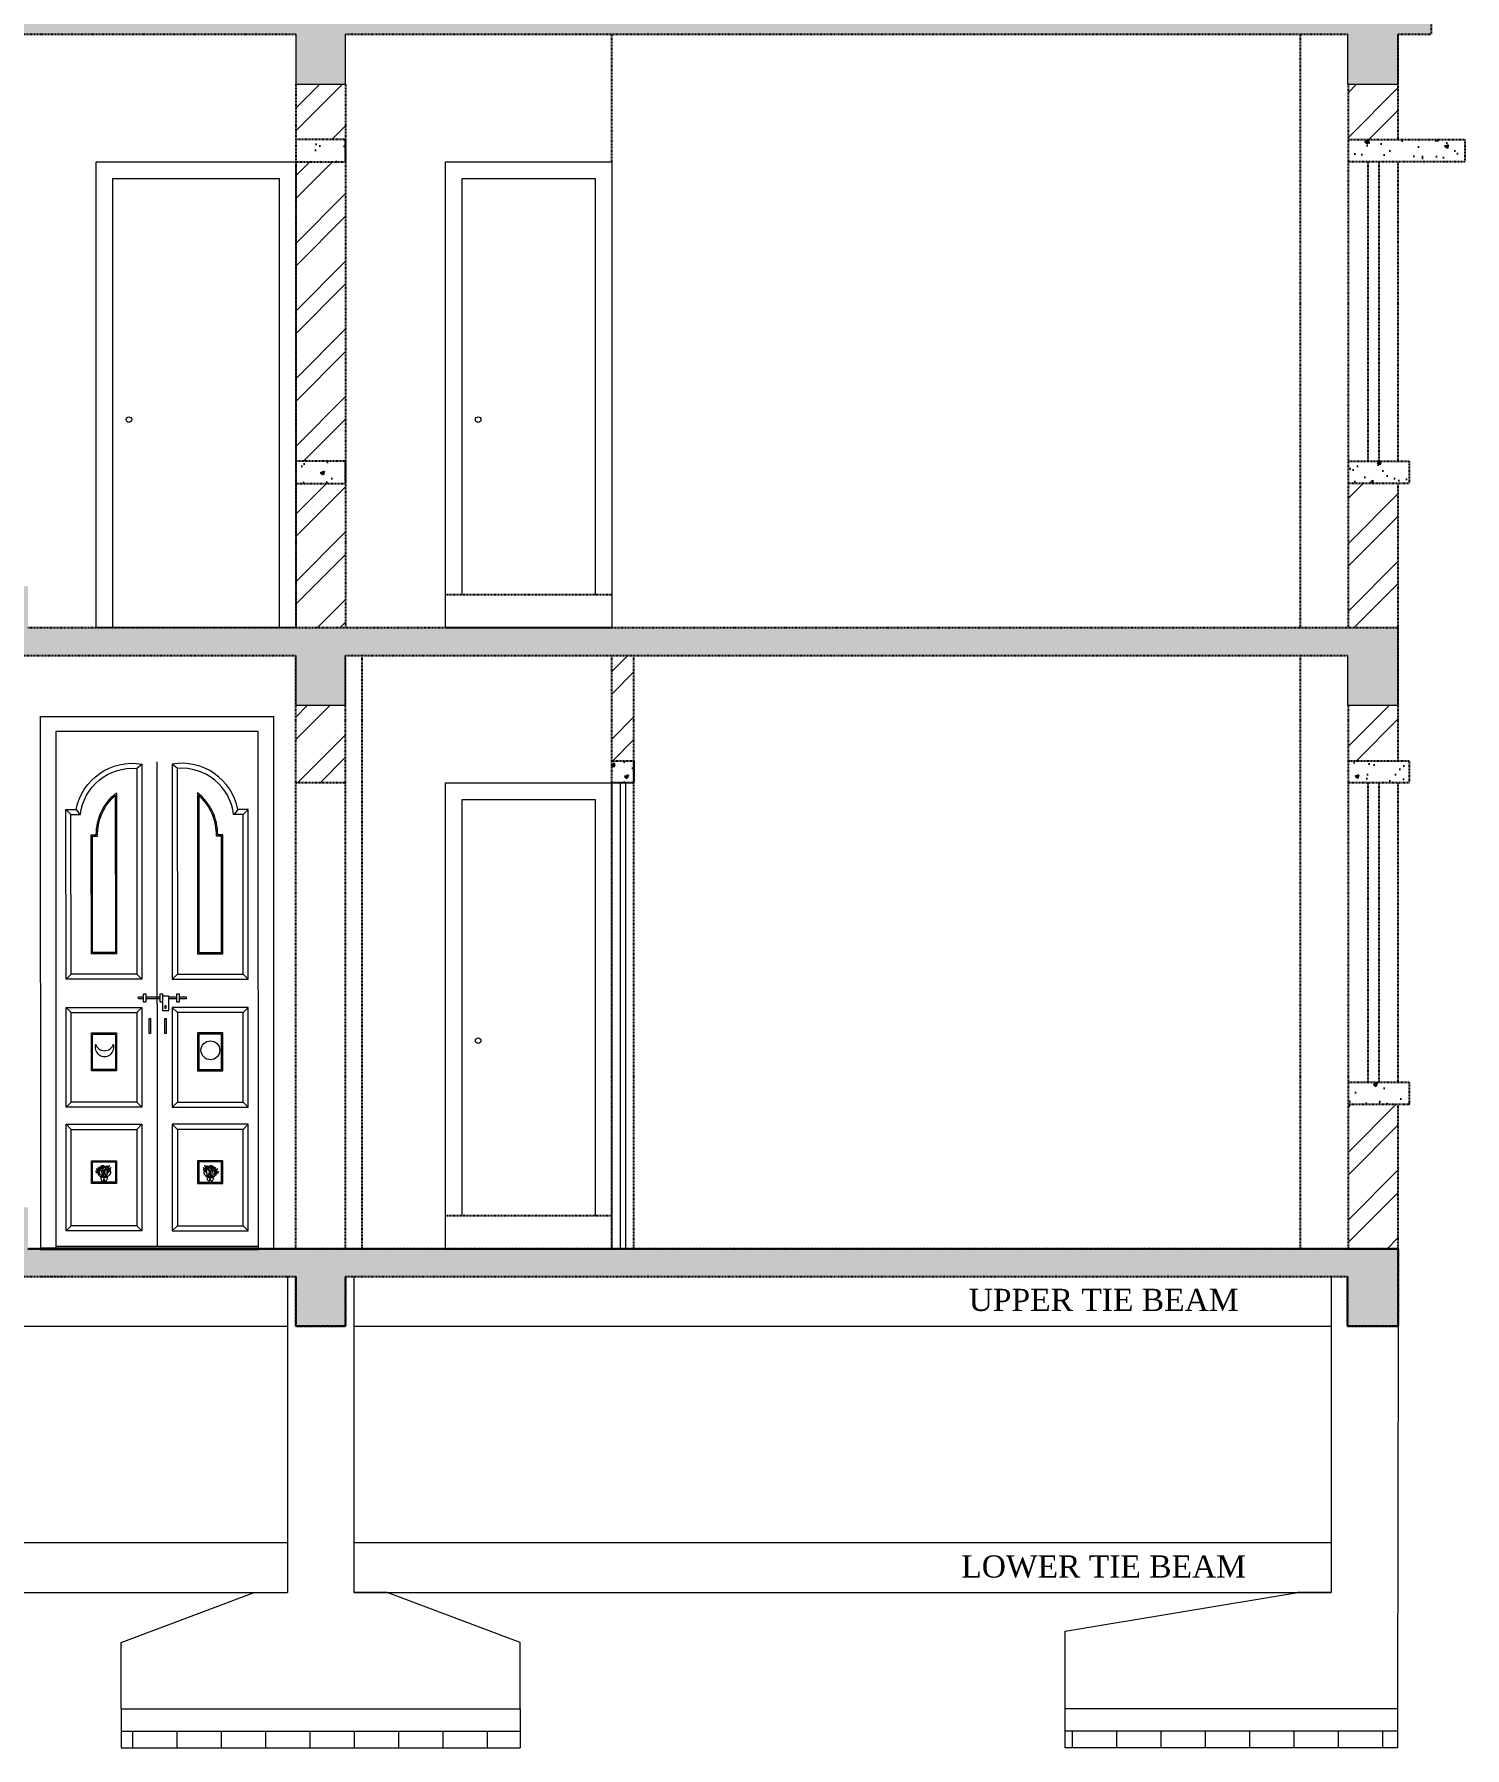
# Model space of a CAD drawing. Header units: inches. Extents: x 24614 to 27792, y -6849 to -4602.
# Drawn here: x 26349.8 to 26607.8, y -5970.6 to -5661.6 of the extents above; entities that cross this region are included whole.
import ezdxf

# ---------------------------------------------------------------- set-up
doc = ezdxf.new("R2010")
doc.units = ezdxf.units.IN
doc.header["$LTSCALE"] = 0.5
doc.header["$MEASUREMENT"] = 0
doc.linetypes.add('DASH', pattern=[0.35, 0.25, -0.1])
doc.layers.add('A-Wall', color=7, linetype='Continuous')
for name, color, linetype, lineweight in [('Dimention', 5, 'Continuous', 20), ('door', 202, 'Continuous', 5), ('ELEVATION', 85, 'Continuous', 9), ('Toilet', 7, 'Continuous', 25), ('wall', 20, 'Continuous', 40), ('window', 6, 'Continuous', 13)]:
    doc.layers.add(name, color=color, linetype=linetype, lineweight=lineweight)
doc.styles.get("Standard").update_dxf_attribs({"font": 'arial.ttf'})
pattern_1 = [(50, (6466.97, -3563.903), (7.1726018, -0.6275213), [0.75, -8.25]), (355, (6466.97, -3563.903), (-1.3875133, 7.5219213), [0.6, -6.6]), (100.451444, (6467.568, -3563.955), (5.7850885, 6.8944), [0.637402, -7.011421]), (46.1842, (6466.97, -3561.903), (10.6724133, -1.655193), [1.125, -12.375]), (96.635635, (6467.859, -3562.041), (9.3466195, 9.741186), [0.9561034, -10.5171376]), (351.184164, (6466.97, -3561.903), (9.3466195, 9.741186), [0.9, -9.9]), (21, (6467.97, -3562.403), (5.9690705, -4.0261889), [0.75, -8.25]), (326, (6467.97, -3562.403), (2.4331533, 7.2515005), [0.6, -6.6]), (71.451445, (6468.4675, -3562.738), (8.4022238, 3.2253115), [0.637402, -7.011421]), (37.5, (6466.97, -3563.9027), (0.12159855, 3.32893854), [0, -6.52, 0, -6.7, 0, -6.625]), (7.5, (6466.97, -3563.9027), (2.6306954, 3.9441171), [0, -3.82, 0, -6.37, 0, -2.525]), (327.5, (6464.74, -3563.9027), (5.33822436, -0.2255487), [0, -2.5, 0, -7.8, 0, -10.35]), (317.5, (6463.74, -3563.9027), (5.8318617, 1.0010498), [0, -3.25, 0, -5.18, 0, -7.35])]
pattern_2 = [(45, (6466.97, -3563.903), (-6.098796, 6.098796), []), (45, (6471.036, -3563.903), (-6.098796, 6.098796), [])]

msp = doc.modelspace()

# ---------------------------------------------------------------- hatches: boundary and pattern name
at = {"layer": 'A-Wall', "ltscale": 40, "true_color": 0xf26722}
h = msp.add_hatch(dxfattribs=at)
h.set_pattern_fill('AR-CONC', color=30)
h.set_pattern_definition(pattern_1)
h.paths.add_polyline_path([(26405.97, -5661.61), (26586.69, -5661.61), (26586.69, -5670.61), (26595.85, -5670.61), (26595.85, -5661.61), (26601.85, -5661.61), (26601.85, -5656.61), (26595.85, -5656.61), (26331.46, -5656.61), (26331.46, -5661.61), (26396.97, -5661.61), (26396.97, -5670.61), (26405.97, -5670.61)])
h = msp.add_hatch(dxfattribs=at)
h.set_pattern_fill('AR-CONC', color=30)
h.set_pattern_definition(pattern_1)
h.paths.add_polyline_path([(26405.97, -5684.61), (26405.97, -5680.61), (26396.97, -5680.61), (26396.97, -5684.61)])
h = msp.add_hatch(dxfattribs=at)
h.set_pattern_fill('AR-CONC', color=30)
h.set_pattern_definition(pattern_1)
h.paths.add_polyline_path([(26595.85, -5684.61), (26607.85, -5684.61), (26607.85, -5680.61), (26586.85, -5680.61), (26586.85, -5684.61)])
h = msp.add_hatch(dxfattribs=at)
h.set_pattern_fill('AR-CONC', color=30)
h.set_pattern_definition(pattern_1)
h.paths.add_polyline_path([(26396.97, -5773.61), (26396.97, -5782.61), (26405.97, -5782.61), (26405.97, -5773.61), (26586.69, -5773.61), (26586.69, -5782.61), (26595.85, -5782.61), (26595.85, -5768.61), (26348.67, -5768.61), (26348.67, -5761.14), (26338.67, -5761.14), (26338.67, -5753.67), (26328.67, -5753.67), (26328.67, -5746.21), (26318.67, -5746.21), (26318.67, -5738.74), (26308.67, -5738.74), (26308.67, -5731.27), (26298.67, -5731.27), (26298.67, -5723.81), (26295.17, -5723.81), (26245.41, -5723.81), (26245.41, -5728.81), (26287, -5728.81), (26347, -5773.61)])
h = msp.add_hatch(dxfattribs=at)
h.set_pattern_fill('AR-CONC', color=30)
h.set_pattern_definition(pattern_1)
h.paths.add_polyline_path([(26396.97, -5738.61), (26396.97, -5742.61), (26405.97, -5742.61), (26405.97, -5738.61)])
h = msp.add_hatch(dxfattribs=at)
h.set_pattern_fill('AR-CONC', color=30)
h.set_pattern_definition(pattern_1)
h.paths.add_polyline_path([(26597.85, -5738.61), (26595.85, -5738.61), (26586.85, -5738.61), (26586.85, -5742.61), (26597.85, -5742.61)])
h = msp.add_hatch(dxfattribs=at)
h.set_pattern_fill('AR-CONC', color=30)
h.set_pattern_definition(pattern_1)
h.paths.add_polyline_path([(26457.97, -5792.61), (26453.97, -5792.61), (26453.97, -5796.61), (26457.97, -5796.61)])
h = msp.add_hatch(dxfattribs=at)
h.set_pattern_fill('AR-CONC', color=30)
h.set_pattern_definition(pattern_1)
h.paths.add_polyline_path([(26597.85, -5796.61), (26597.85, -5792.61), (26586.85, -5792.61), (26586.85, -5796.61)])
h = msp.add_hatch(dxfattribs=at)
h.set_pattern_fill('AR-CONC', color=30)
h.set_pattern_definition(pattern_1)
h.paths.add_polyline_path([(26595.85, -5880.61), (26586.85, -5880.61), (26348.67, -5880.61), (26348.67, -5873.14), (26338.67, -5873.14), (26338.67, -5865.67), (26328.67, -5865.67), (26328.67, -5858.21), (26318.67, -5858.21), (26318.67, -5850.74), (26308.67, -5850.74), (26308.67, -5843.27), (26298.67, -5843.27), (26298.67, -5835.81), (26295.17, -5835.81), (26245.41, -5835.81), (26245.41, -5840.81), (26287, -5840.81), (26340.31, -5880.61), (26245.41, -5880.61), (26245.41, -5894.61), (26254.47, -5894.61), (26254.47, -5885.61), (26396.97, -5885.61), (26396.97, -5894.61), (26405.97, -5894.61), (26405.97, -5885.61), (26586.69, -5885.61), (26586.69, -5894.61), (26595.85, -5894.61)])
h = msp.add_hatch(dxfattribs=at)
h.set_pattern_fill('AR-CONC', color=30)
h.set_pattern_definition(pattern_1)
h.paths.add_polyline_path([(26597.85, -5854.61), (26597.85, -5850.61), (26595.85, -5850.61), (26586.85, -5850.61), (26586.85, -5854.61)])
at = {"layer": 'Dimention', "ltscale": 40, "true_color": 0xf26722}
h = msp.add_hatch(dxfattribs=at)
h.set_pattern_fill('ANSI32', color=30, scale=23)
h.set_pattern_definition(pattern_2)
h.paths.add_polyline_path([(26405.97, -5680.61), (26405.97, -5670.61), (26396.97, -5670.61), (26396.97, -5680.61)])
h = msp.add_hatch(dxfattribs=at)
h.set_pattern_fill('ANSI32', color=30, scale=23)
h.set_pattern_definition(pattern_2)
h.paths.add_polyline_path([(26595.85, -5670.61), (26586.85, -5670.61), (26586.85, -5680.61), (26595.85, -5680.61)])
h = msp.add_hatch(dxfattribs=at)
h.set_pattern_fill('ANSI32', color=30, scale=23)
h.set_pattern_definition(pattern_2)
h.paths.add_polyline_path([(26396.97, -5738.61), (26405.97, -5738.61), (26405.97, -5684.61), (26396.97, -5684.61)])
h = msp.add_hatch(dxfattribs=at)
h.set_pattern_fill('ANSI32', color=30, scale=23)
h.set_pattern_definition(pattern_2)
h.paths.add_polyline_path([(26396.97, -5768.61), (26405.97, -5768.61), (26405.97, -5742.61), (26396.97, -5742.61)])
h = msp.add_hatch(dxfattribs=at)
h.set_pattern_fill('ANSI32', color=30, scale=23)
h.set_pattern_definition(pattern_2)
h.paths.add_polyline_path([(26586.85, -5768.61), (26595.85, -5768.61), (26595.85, -5742.61), (26586.85, -5742.61)])
h = msp.add_hatch(dxfattribs=at)
h.set_pattern_fill('ANSI32', color=30, scale=23)
h.set_pattern_definition(pattern_2)
h.paths.add_polyline_path([(26457.97, -5773.61), (26453.97, -5773.61), (26453.97, -5792.61), (26457.97, -5792.61)])
h = msp.add_hatch(dxfattribs=at)
h.set_pattern_fill('ANSI32', color=30, scale=23)
h.set_pattern_definition(pattern_2)
h.paths.add_polyline_path([(26396.97, -5796.61), (26405.97, -5796.61), (26405.97, -5782.61), (26396.97, -5782.61)])
h = msp.add_hatch(dxfattribs=at)
h.set_pattern_fill('ANSI32', color=30, scale=23)
h.set_pattern_definition(pattern_2)
h.paths.add_polyline_path([(26586.85, -5792.61), (26595.85, -5792.61), (26595.85, -5782.61), (26586.85, -5782.61)])
h = msp.add_hatch(dxfattribs=at)
h.set_pattern_fill('ANSI32', color=30, scale=23)
h.set_pattern_definition(pattern_2)
h.paths.add_polyline_path([(26595.85, -5854.61), (26586.85, -5854.61), (26586.85, -5880.61), (26595.85, -5880.61)])
at = {"layer": 'ELEVATION'}
h = msp.add_hatch(dxfattribs=at)
h.set_pattern_fill('AR-B88', color=256)
h.set_pattern_definition([(0, (-79032.439, 11000.805), (0, 8), []), (90, (-79032.439, 11000.805), (-4, 8), [8, -8])])
h.paths.add_polyline_path([(26437.47, -5970.61), (26437.47, -5967.61), (26365.47, -5967.61), (26365.47, -5970.61)])
h = msp.add_hatch(dxfattribs=at)
h.set_pattern_fill('AR-B88', color=256)
h.set_pattern_definition([(0, (-79006.9305, 11000.805), (0, 8), []), (90, (-79006.9305, 11000.805), (-4, 8), [8, -8])])
h.paths.add_polyline_path([(26595.74, -5970.61), (26595.74, -5967.61), (26535.74, -5967.61), (26535.74, -5970.61)])

# ---------------------------------------------------------------- linework, layer by layer
at = {"layer": 'door'}
for p, q in [((26350.97, -5880.61), (26350.94, -5784.61)), ((26350.94, -5784.61), (26392.94, -5784.61)), ((26353.68, -5787.35), (26353.71, -5880.61)), ((26390.2, -5787.35), (26353.68, -5787.35)), ((26390.23, -5880.61), (26390.2, -5787.35)), ((26392.94, -5784.61), (26392.97, -5880.61)), ((26368.29, -5793.97), (26369.2, -5793.21)), ((26371.94, -5792.82), (26371.97, -5880.15)), ((26375.6, -5793.97), (26374.68, -5793.21)), ((26355.51, -5801.42), (26356.42, -5802.34)), ((26357.34, -5801.42), (26358, -5802.34)), ((26386.55, -5801.42), (26385.89, -5802.34)), ((26388.38, -5801.42), (26387.46, -5802.34)), ((26356.45, -5831.1), (26355.53, -5832.01)), ((26369.23, -5832.01), (26368.32, -5831.1)), ((26374.71, -5832.01), (26375.62, -5831.1)), ((26387.49, -5831.1), (26388.4, -5832.01)), ((26355.53, -5837.1), (26356.45, -5838.02)), ((26369.23, -5837.1), (26368.32, -5838.02)), ((26374.71, -5837.1), (26375.62, -5838.02)), ((26388.4, -5837.1), (26387.49, -5838.02)), ((26356.45, -5854.17), (26355.53, -5855.08)), ((26369.23, -5855.08), (26368.32, -5854.17)), ((26374.71, -5855.08), (26375.62, -5854.17)), ((26387.49, -5854.17), (26388.4, -5855.08)), ((26355.53, -5858.17), (26356.45, -5859.09)), ((26369.23, -5858.17), (26368.32, -5859.09)), ((26374.71, -5858.17), (26375.62, -5859.09)), ((26388.4, -5858.17), (26387.49, -5859.09)), ((26361.45, -5866.99), (26360.85, -5866.65)), ((26361.45, -5866.99), (26360.9, -5866.93)), ((26361.4, -5866.74), (26361.04, -5866.17)), ((26361.4, -5866.74), (26361.21, -5866.69)), ((26361.95, -5866.59), (26361.26, -5866.2)), ((26361.85, -5866.59), (26361.31, -5866.35)), ((26361.55, -5866.2), (26361.36, -5865.95)), ((26361.65, -5867.04), (26361.4, -5866.74)), ((26361.6, -5867.14), (26361.4, -5867.14)), ((26361.75, -5866), (26361.45, -5865.9)), ((26361.55, -5866.59), (26361.45, -5866.55)), ((26361.75, -5867.28), (26361.45, -5866.99)), ((26361.55, -5866.2), (26361.7, -5865.86)), ((26361.55, -5866.59), (26361.55, -5866.2)), ((26361.65, -5867.04), (26361.55, -5866.59)), ((26361.75, -5867.28), (26361.65, -5867.04)), ((26361.75, -5866), (26361.95, -5865.76)), ((26362.44, -5866.64), (26361.75, -5866)), ((26361.95, -5867.38), (26361.75, -5867.28)), ((26361.95, -5866.59), (26361.85, -5866.59)), ((26361.91, -5866.16), (26362.1, -5866)), ((26362, -5865.85), (26361.95, -5865.61)), ((26361.95, -5866.59), (26362.44, -5866.05)), ((26362.19, -5867.43), (26361.95, -5866.59)), ((26362.1, -5867.63), (26361.95, -5867.38)), ((26362.08, -5865.92), (26362, -5865.85)), ((26362.12, -5865.86), (26362.04, -5865.7)), ((26362.04, -5866.27), (26362.05, -5865.94)), ((26362.05, -5865.94), (26362.19, -5865.78)), ((26362.05, -5866.15), (26362.19, -5866.02)), ((26362.1, -5866), (26362.2, -5865.54)), ((26362.39, -5867.78), (26362.1, -5867.63)), ((26362.44, -5866.05), (26362.19, -5865.66)), ((26362.19, -5866.02), (26362.27, -5865.85)), ((26362.19, -5867.43), (26362.39, -5867.09)), ((26362.39, -5867.68), (26362.19, -5867.43)), ((26362.3, -5865.85), (26362.35, -5865.56)), ((26362.54, -5865.86), (26362.39, -5865.81)), ((26362.39, -5867.09), (26362.44, -5866.64)), ((26362.39, -5867.78), (26362.83, -5867.58)), ((26362.39, -5867.78), (26362.64, -5867.58)), ((26362.39, -5867.78), (26362.39, -5867.68)), ((26362.44, -5866.05), (26362.74, -5865.9)), ((26362.49, -5866.59), (26362.54, -5866.35)), ((26362.59, -5866.99), (26362.49, -5866.59)), ((26362.54, -5865.86), (26362.64, -5865.71)), ((26362.79, -5866.2), (26362.54, -5865.86)), ((26362.54, -5866.35), (26362.88, -5866.15)), ((26362.69, -5867.33), (26362.59, -5866.99)), ((26362.64, -5867.58), (26362.69, -5867.33)), ((26362.76, -5866.05), (26362.71, -5865.68)), ((26362.74, -5865.9), (26362.88, -5865.66)), ((26362.93, -5866.3), (26362.76, -5866.05)), ((26362.98, -5866.55), (26362.83, -5865.86)), ((26362.83, -5867.58), (26363.08, -5866.89)), ((26362.88, -5866.15), (26363.18, -5865.76)), ((26362.93, -5865.97), (26362.98, -5865.66)), ((26362.99, -5866.15), (26362.93, -5865.97)), ((26362.93, -5867.33), (26362.98, -5866.55)), ((26362.98, -5866.25), (26363.03, -5865.81)), ((26363.18, -5866.79), (26362.98, -5866.25)), ((26363.08, -5866.89), (26363.38, -5866.64)), ((26363.23, -5865.63), (26363.27, -5865.76)), ((26363.23, -5866.77), (26363.31, -5866.52)), ((26363.26, -5865.91), (26363.29, -5865.68)), ((26363.26, -5865.89), (26363.34, -5865.78)), ((26363.31, -5866.52), (26363.26, -5865.91)), ((26363.28, -5865.75), (26363.42, -5865.61)), ((26363.28, -5865.82), (26363.37, -5865.71)), ((26363.29, -5865.68), (26363.36, -5865.63)), ((26363.31, -5866.52), (26363.41, -5866.21)), ((26363.38, -5866.64), (26363.43, -5866.3)), ((26363.38, -5866.64), (26363.57, -5866.35)), ((26363.41, -5866.21), (26363.65, -5866)), ((26363.43, -5866.3), (26363.57, -5866.1)), ((26363.48, -5866.5), (26363.52, -5866.3)), ((26363.52, -5866.3), (26363.62, -5866.2)), ((26380.52, -5866.21), (26380.28, -5866)), ((26380.41, -5866.3), (26380.31, -5866.2)), ((26380.51, -5866.3), (26380.36, -5866.1)), ((26380.56, -5866.64), (26380.36, -5866.35)), ((26380.46, -5866.5), (26380.41, -5866.3)), ((26380.65, -5865.75), (26380.51, -5865.61)), ((26380.56, -5866.64), (26380.51, -5866.3)), ((26380.62, -5866.52), (26380.52, -5866.21)), ((26380.66, -5865.82), (26380.56, -5865.71)), ((26380.85, -5866.89), (26380.56, -5866.64)), ((26380.65, -5865.68), (26380.57, -5865.63)), ((26380.67, -5865.89), (26380.6, -5865.78)), ((26380.62, -5866.52), (26380.68, -5865.91)), ((26380.71, -5866.77), (26380.62, -5866.52)), ((26380.68, -5865.91), (26380.65, -5865.68)), ((26380.71, -5865.63), (26380.66, -5865.76)), ((26381.05, -5866.15), (26380.75, -5865.76)), ((26380.75, -5866.79), (26380.95, -5866.25)), ((26381.1, -5867.58), (26380.85, -5866.89)), ((26380.95, -5866.25), (26380.9, -5865.81)), ((26380.94, -5866.15), (26381, -5865.97)), ((26381, -5865.97), (26380.95, -5865.66)), ((26380.95, -5866.55), (26381.1, -5865.86)), ((26381, -5867.33), (26380.95, -5866.55)), ((26381, -5866.3), (26381.18, -5866.05)), ((26381.2, -5865.9), (26381.05, -5865.66)), ((26381.4, -5866.35), (26381.05, -5866.15)), ((26381.54, -5867.78), (26381.1, -5867.58)), ((26381.15, -5866.2), (26381.4, -5865.86)), ((26381.18, -5866.05), (26381.22, -5865.68)), ((26381.49, -5866.05), (26381.2, -5865.9)), ((26381.25, -5867.33), (26381.35, -5866.99)), ((26381.3, -5867.58), (26381.25, -5867.33)), ((26381.4, -5865.86), (26381.3, -5865.71)), ((26381.54, -5867.78), (26381.3, -5867.58)), ((26381.35, -5866.99), (26381.45, -5866.59)), ((26381.4, -5865.86), (26381.54, -5865.81)), ((26381.45, -5866.59), (26381.4, -5866.35)), ((26381.49, -5866.05), (26381.74, -5865.66)), ((26381.49, -5866.64), (26382.18, -5866)), ((26381.99, -5866.59), (26381.49, -5866.05)), ((26381.54, -5867.09), (26381.49, -5866.64)), ((26381.74, -5867.43), (26381.54, -5867.09)), ((26381.54, -5867.68), (26381.74, -5867.43)), ((26381.54, -5867.78), (26381.84, -5867.63)), ((26381.54, -5867.78), (26381.54, -5867.68)), ((26381.63, -5865.85), (26381.58, -5865.56)), ((26381.74, -5866.02), (26381.67, -5865.85)), ((26381.83, -5866), (26381.73, -5865.54)), ((26381.89, -5866.15), (26381.74, -5866.02)), ((26381.74, -5867.43), (26381.99, -5866.59)), ((26381.88, -5865.94), (26381.75, -5865.78)), ((26381.81, -5865.86), (26381.9, -5865.7)), ((26382.03, -5866.16), (26381.83, -5866)), ((26381.84, -5867.63), (26381.99, -5867.38)), ((26381.86, -5865.92), (26381.94, -5865.85)), ((26381.89, -5866.27), (26381.88, -5865.94)), ((26381.94, -5865.85), (26381.98, -5865.61)), ((26382.18, -5866), (26381.99, -5865.76)), ((26381.99, -5866.59), (26382.68, -5866.2)), ((26381.99, -5866.59), (26382.09, -5866.59)), ((26381.99, -5867.38), (26382.18, -5867.28)), ((26382.09, -5866.59), (26382.63, -5866.35)), ((26382.18, -5866), (26382.48, -5865.9)), ((26382.18, -5867.28), (26382.48, -5866.99)), ((26382.18, -5867.28), (26382.28, -5867.04)), ((26382.38, -5866.2), (26382.23, -5865.86)), ((26382.28, -5867.04), (26382.38, -5866.59)), ((26382.28, -5867.04), (26382.53, -5866.74)), ((26382.33, -5867.14), (26382.53, -5867.14)), ((26382.38, -5866.2), (26382.58, -5865.95)), ((26382.38, -5866.59), (26382.38, -5866.2)), ((26382.38, -5866.59), (26382.48, -5866.55)), ((26382.48, -5866.99), (26383.09, -5866.65)), ((26382.48, -5866.99), (26383.03, -5866.93)), ((26382.53, -5866.74), (26382.89, -5866.17)), ((26382.53, -5866.74), (26382.73, -5866.69)), ((26356.45, -5876.5), (26355.53, -5877.41)), ((26369.23, -5877.41), (26368.32, -5876.5)), ((26374.71, -5877.41), (26375.62, -5876.5)), ((26387.49, -5876.5), (26388.4, -5877.41)), ((26353.71, -5880.15), (26390.23, -5880.15)), ((26353.71, -5880.61), (26350.97, -5880.61)), ((26392.97, -5880.61), (26390.23, -5880.61))]:
    msp.add_line(p, q, dxfattribs=at)
for points in [[(26360.97, -5684.61), (26396.97, -5684.61), (26396.97, -5768.61), (26360.97, -5768.61)], [(26423.97, -5684.61), (26453.97, -5684.61), (26453.97, -5768.61), (26423.97, -5768.61)], [(26423.97, -5796.61), (26453.97, -5796.61), (26453.97, -5880.61), (26423.97, -5880.61)], [(26369.53, -5834.64), (26369.95, -5834.64), (26369.95, -5836.17), (26369.53, -5836.17)], [(26372.51, -5834.64), (26372.93, -5834.64), (26372.93, -5836.17), (26372.51, -5836.17)], [(26372.98, -5835.02), (26373.99, -5835.02), (26373.99, -5837.71), (26372.98, -5837.71)], [(26373.42, -5836.73), (26373.54, -5836.73), (26373.54, -5837.32), (26373.42, -5837.32)], [(26375.53, -5834.64), (26375.95, -5834.64), (26375.95, -5836.17), (26375.53, -5836.17)], [(26355.53, -5837.1), (26369.23, -5837.1), (26369.23, -5855.08), (26355.53, -5855.08)], [(26356.45, -5838.02), (26368.32, -5838.02), (26368.32, -5854.17), (26356.45, -5854.17)], [(26370.54, -5839.11), (26370.77, -5839.11), (26370.77, -5841.8), (26370.54, -5841.8)], [(26373.36, -5839.11), (26373.59, -5839.11), (26373.59, -5841.8), (26373.36, -5841.8)], [(26388.4, -5837.1), (26374.71, -5837.1), (26374.71, -5855.08), (26388.4, -5855.08)], [(26387.49, -5838.02), (26375.62, -5838.02), (26375.62, -5854.17), (26387.49, -5854.17)], [(26360.1, -5841.67), (26364.66, -5841.67), (26364.66, -5848.52), (26360.1, -5848.52)], [(26360.33, -5841.9), (26364.44, -5841.9), (26364.44, -5848.29), (26360.33, -5848.29)], [(26383.84, -5841.67), (26379.27, -5841.67), (26379.27, -5848.52), (26383.84, -5848.52)], [(26383.61, -5841.9), (26379.5, -5841.9), (26379.5, -5848.29), (26383.61, -5848.29)], [(26369.23, -5877.41), (26355.53, -5877.41), (26355.53, -5858.17), (26369.23, -5858.17)], [(26374.71, -5877.41), (26388.4, -5877.41), (26388.4, -5858.17), (26374.71, -5858.17)], [(26368.32, -5876.5), (26356.45, -5876.5), (26356.45, -5859.09), (26368.32, -5859.09)], [(26375.62, -5876.5), (26387.49, -5876.5), (26387.49, -5859.09), (26375.62, -5859.09)], [(26364.66, -5868.85), (26360.1, -5868.85), (26360.1, -5864.74), (26364.66, -5864.74)], [(26379.27, -5868.85), (26383.84, -5868.85), (26383.84, -5864.74), (26379.27, -5864.74)], [(26364.44, -5868.62), (26360.33, -5868.62), (26360.33, -5864.97), (26364.44, -5864.97)], [(26379.5, -5868.62), (26383.61, -5868.62), (26383.61, -5864.97), (26379.5, -5864.97)]]:
    msp.add_lwpolyline(points, close=True, dxfattribs=at)
for points in [[(26363.97, -5768.61), (26363.97, -5687.61), (26393.97, -5687.61), (26393.97, -5768.61)], [(26426.97, -5762.61), (26426.97, -5687.61), (26450.97, -5687.61), (26450.97, -5762.61)], [(26426.97, -5874.61), (26426.97, -5799.61), (26450.97, -5799.61), (26450.97, -5874.61)], [(26369.53, -5835.53), (26368.58, -5835.53), (26368.58, -5835.18), (26369.53, -5835.18)], [(26369.95, -5835.18), (26372.51, -5835.18)], [(26372.51, -5835.53), (26369.95, -5835.53)], [(26372.93, -5835.18), (26372.98, -5835.18)], [(26372.98, -5835.53), (26372.93, -5835.53)], [(26373.99, -5835.18), (26375.53, -5835.18)], [(26375.53, -5835.53), (26373.99, -5835.53)], [(26375.95, -5835.18), (26377.23, -5835.18), (26377.23, -5835.53), (26375.95, -5835.53)]]:
    msp.add_lwpolyline(points, dxfattribs=at)
for points in [[(26369.2, -5793.21), (26369.2, -5793.21), (26369.23, -5832.01), (26355.53, -5832.01), (26355.51, -5801.42), (26357.34, -5801.42, -0.404871)], [(26374.68, -5793.21), (26374.68, -5793.21), (26374.71, -5832.01), (26388.4, -5832.01), (26388.38, -5801.42), (26386.55, -5801.42, 0.404871)], [(26368.29, -5794.01), (26368.32, -5831.1), (26356.45, -5831.1), (26356.42, -5802.34), (26358.12, -5802.34, -0.404087)], [(26375.6, -5794.01), (26375.62, -5831.1), (26387.49, -5831.1), (26387.46, -5802.34), (26385.77, -5802.34, 0.404087)], [(26364.64, -5798.39), (26364.66, -5827.44), (26360.1, -5827.44), (26360.07, -5805.99), (26360.99, -5805.99, -0.230009)], [(26364.41, -5798.88), (26364.44, -5827.22), (26360.33, -5827.22), (26360.3, -5806.22), (26361.22, -5806.22, -0.222945)], [(26379.25, -5798.39), (26379.27, -5827.44), (26383.84, -5827.44), (26383.81, -5805.99), (26382.9, -5805.99, 0.230009)], [(26379.48, -5798.88), (26379.5, -5827.22), (26383.61, -5827.22), (26383.58, -5806.22), (26382.67, -5806.22, 0.222945)]]:
    msp.add_lwpolyline(points, format="xyb", close=True, dxfattribs=at)
for centre, radius in [((26366.88, -5731.1), 0.5), ((26429.88, -5731.1), 0.5), ((26381.57, -5844.84), 1.7), ((26429.88, -5843.1), 0.5)]:
    msp.add_circle(centre, radius, dxfattribs=at)
for centre, radius, start, end in [((26362.47, -5844.25), 1.7, 162.1564, 17.8439), ((26362.47, -5843.21), 1.7, 197.8439, 342.1564), ((26362.39, -5863.63), 3.98, 258.8315, 281.1688), ((26381.54, -5863.63), 3.98, 258.8315, 281.1688)]:
    msp.add_arc(centre, radius, start, end, dxfattribs=at)
msp.add_ellipse((26362.39, -5867.72), major_axis=(-0.56, 0), ratio=0.098223, dxfattribs=at)
at = {"layer": 'door', "extrusion": (0, 0, -1)}
msp.add_ellipse((26381.54, -5867.72), major_axis=(0.56, 0), ratio=0.098223, dxfattribs=at)
at = {"layer": 'door'}
for points in [[(26361.83, -5867.72), (26361.83, -5867.99), (26362.1, -5868.44), (26361.88, -5866.21), (26361.25, -5866.77), (26361.62, -5867.54)], [(26362.95, -5867.72), (26362.95, -5867.99), (26362.69, -5868.44), (26362.9, -5866.21), (26363.54, -5866.77), (26363.16, -5867.54)], [(26380.98, -5867.72), (26380.98, -5867.99), (26381.25, -5868.44), (26381.04, -5866.21), (26380.4, -5866.77), (26380.77, -5867.54)], [(26382.1, -5867.72), (26382.1, -5867.99), (26381.84, -5868.44), (26382.05, -5866.21), (26382.69, -5866.77), (26382.31, -5867.54)]]:
    msp.add_spline(points, degree=3, dxfattribs=at)
at = {"layer": 'ELEVATION'}
for p, q in [((26395.47, -5885.61), (26395.47, -5942.61)), ((26407.47, -5885.61), (26407.47, -5942.61)), ((26583.74, -5885.61), (26583.74, -5942.61)), ((26257.49, -5894.61), (26395.47, -5894.61)), ((26407.47, -5894.61), (26583.74, -5894.61)), ((26595.85, -5894.61), (26595.74, -5963.61)), ((26257.49, -5933.61), (26395.47, -5933.61)), ((26407.47, -5933.61), (26583.74, -5933.61)), ((26257.49, -5942.61), (26389.47, -5942.61)), ((26365.47, -5951.61), (26389.47, -5942.61)), ((26389.47, -5942.61), (26395.47, -5942.61)), ((26413.47, -5942.61), (26407.47, -5942.61)), ((26407.47, -5942.61), (26583.74, -5942.61)), ((26437.47, -5951.61), (26413.47, -5942.61)), ((26535.74, -5949.61), (26577.74, -5942.61)), ((26583.74, -5942.61), (26577.74, -5942.61)), ((26535.74, -5963.61), (26535.74, -5949.61)), ((26365.47, -5963.61), (26365.47, -5951.61)), ((26437.47, -5963.61), (26437.47, -5951.61)), ((26365.47, -5963.61), (26437.47, -5963.61)), ((26365.47, -5963.61), (26365.47, -5970.61)), ((26437.47, -5963.61), (26437.47, -5970.61)), ((26595.74, -5963.61), (26535.74, -5963.61)), ((26535.74, -5970.61), (26535.74, -5963.61)), ((26595.74, -5963.61), (26595.74, -5970.61)), ((26365.47, -5967.61), (26437.47, -5967.61)), ((26595.74, -5967.61), (26535.74, -5967.61)), ((26365.47, -5970.61), (26437.47, -5970.61)), ((26595.74, -5970.61), (26535.74, -5970.61))]:
    msp.add_line(p, q, dxfattribs=at)
for points in [[(26396.97, -5661.61), (26396.97, -5670.61), (26405.97, -5670.61), (26405.97, -5661.61)], [(26586.69, -5661.61), (26586.69, -5670.61), (26595.85, -5670.61), (26595.85, -5661.61)], [(26586.69, -5773.61), (26586.69, -5782.61), (26595.85, -5782.61), (26595.85, -5768.61)], [(26396.97, -5773.61), (26396.97, -5782.61), (26405.97, -5782.61), (26405.97, -5773.61)], [(26586.69, -5885.61), (26586.69, -5894.61), (26595.85, -5894.61), (26595.85, -5880.61)], [(26396.97, -5885.61), (26396.97, -5894.61), (26405.97, -5894.61), (26405.97, -5885.61)]]:
    msp.add_lwpolyline(points, dxfattribs=at)
at = {"layer": 'Toilet', "color": 1, "linetype": 'DASH', "ltscale": 0.1}
for p, q in [((26331.46, -5661.61), (26396.97, -5661.61)), ((26405.97, -5661.61), (26586.69, -5661.61)), ((26453.97, -5684.61), (26453.97, -5661.61)), ((26578.22, -5768.61), (26578.22, -5661.61)), ((26595.85, -5680.61), (26595.85, -5661.61)), ((26396.97, -5670.61), (26396.97, -5768.61)), ((26405.97, -5670.61), (26405.97, -5768.61)), ((26586.85, -5768.61), (26586.85, -5670.61)), ((26595.85, -5684.61), (26586.85, -5684.61)), ((26590.35, -5684.61), (26590.35, -5738.61)), ((26592.35, -5684.61), (26592.35, -5738.61)), ((26595.85, -5738.61), (26595.85, -5684.61)), ((26586.85, -5738.61), (26595.85, -5738.61)), ((26595.85, -5768.61), (26595.85, -5742.61)), ((26423.97, -5762.61), (26453.97, -5762.61)), ((26348.67, -5768.61), (26595.85, -5768.61)), ((26423.97, -5768.61), (26453.97, -5768.61)), ((26595.85, -5792.61), (26595.85, -5768.61)), ((26343.12, -5773.61), (26396.97, -5773.61)), ((26396.97, -5880.61), (26396.97, -5773.61)), ((26405.97, -5773.61), (26586.69, -5773.61)), ((26405.97, -5880.61), (26405.97, -5773.61)), ((26408.97, -5880.61), (26408.97, -5773.61)), ((26453.97, -5880.61), (26453.97, -5773.61)), ((26457.97, -5880.61), (26457.97, -5773.61)), ((26578.22, -5880.61), (26578.22, -5773.61)), ((26586.85, -5880.61), (26586.85, -5782.61)), ((26405.97, -5796.61), (26396.97, -5796.61)), ((26595.85, -5796.61), (26586.85, -5796.61)), ((26590.35, -5796.61), (26590.35, -5850.61)), ((26592.35, -5796.61), (26592.35, -5850.61)), ((26595.85, -5850.61), (26595.85, -5796.61)), ((26586.85, -5850.61), (26595.85, -5850.61)), ((26595.85, -5880.61), (26595.85, -5854.61)), ((26423.97, -5874.61), (26453.97, -5874.61)), ((26348.67, -5880.61), (26595.85, -5880.61)), ((26423.97, -5880.61), (26453.97, -5880.61)), ((26254.47, -5885.61), (26396.97, -5885.61)), ((26405.97, -5885.61), (26586.69, -5885.61))]:
    msp.add_line(p, q, dxfattribs=at)
for points in [[(26595.85, -5661.61), (26601.85, -5661.61), (26601.85, -5656.61), (26595.85, -5656.61)], [(26586.85, -5680.61), (26607.85, -5680.61), (26607.85, -5684.61), (26595.85, -5684.61)], [(26595.85, -5738.61), (26597.85, -5738.61), (26597.85, -5742.61), (26586.85, -5742.61)], [(26586.85, -5792.61), (26597.85, -5792.61), (26597.85, -5796.61), (26595.85, -5796.61)], [(26595.85, -5850.61), (26597.85, -5850.61), (26597.85, -5854.61), (26586.85, -5854.61)], [(26254.46, -5885.61), (26396.97, -5885.61), (26396.97, -5894.61), (26405.97, -5894.61), (26405.97, -5885.61), (26586.69, -5885.61), (26586.69, -5894.61), (26595.85, -5894.61), (26595.85, -5880.61), (26348.67, -5880.61)], [(26586.85, -5880.61), (26595.85, -5880.61), (26595.85, -5894.61), (26586.69, -5894.61), (26586.69, -5885.61)], [(26405.97, -5885.61), (26405.97, -5894.61), (26396.97, -5894.61), (26396.97, -5885.61)]]:
    msp.add_lwpolyline(points, dxfattribs=at)
for points in [[(26396.97, -5684.61), (26405.97, -5684.61), (26405.97, -5680.61), (26396.97, -5680.61)], [(26396.97, -5742.61), (26405.97, -5742.61), (26405.97, -5738.61), (26396.97, -5738.61)], [(26457.97, -5796.61), (26453.97, -5796.61), (26453.97, -5792.61), (26457.97, -5792.61)]]:
    msp.add_lwpolyline(points, close=True, dxfattribs=at)
at = {"layer": 'wall', "ltscale": 5}
msp.add_line((26350.94, -5880.61), (26390.23, -5880.61), dxfattribs=at)
at = {"layer": 'window', "color": 140, "lineweight": 13}
for p, q in [((26453.97, -5796.61), (26457.97, -5796.61)), ((26455.47, -5796.61), (26455.47, -5880.61)), ((26456.47, -5796.61), (26456.47, -5880.61))]:
    msp.add_line(p, q, dxfattribs=at)

# ---------------------------------------------------------------- texts
at = {"color": 0, "char_height": 4, "attachment_point": 2}
for s, insert in [('{\\fTimes New Roman|b0|i0|c0|p18;UPPER TIE BEAM}', (26542.71, -5887.84)), ('{\\fTimes New Roman|b0|i0|c0|p18;LOWER TIE BEAM}', (26542.71, -5935.92))]:
    msp.add_mtext_dynamic_manual_height_columns(s, width=274.1669, gutter_width=50, heights=[0], dxfattribs=dict(at, insert=insert))

doc.saveas('drawing.dxf')
